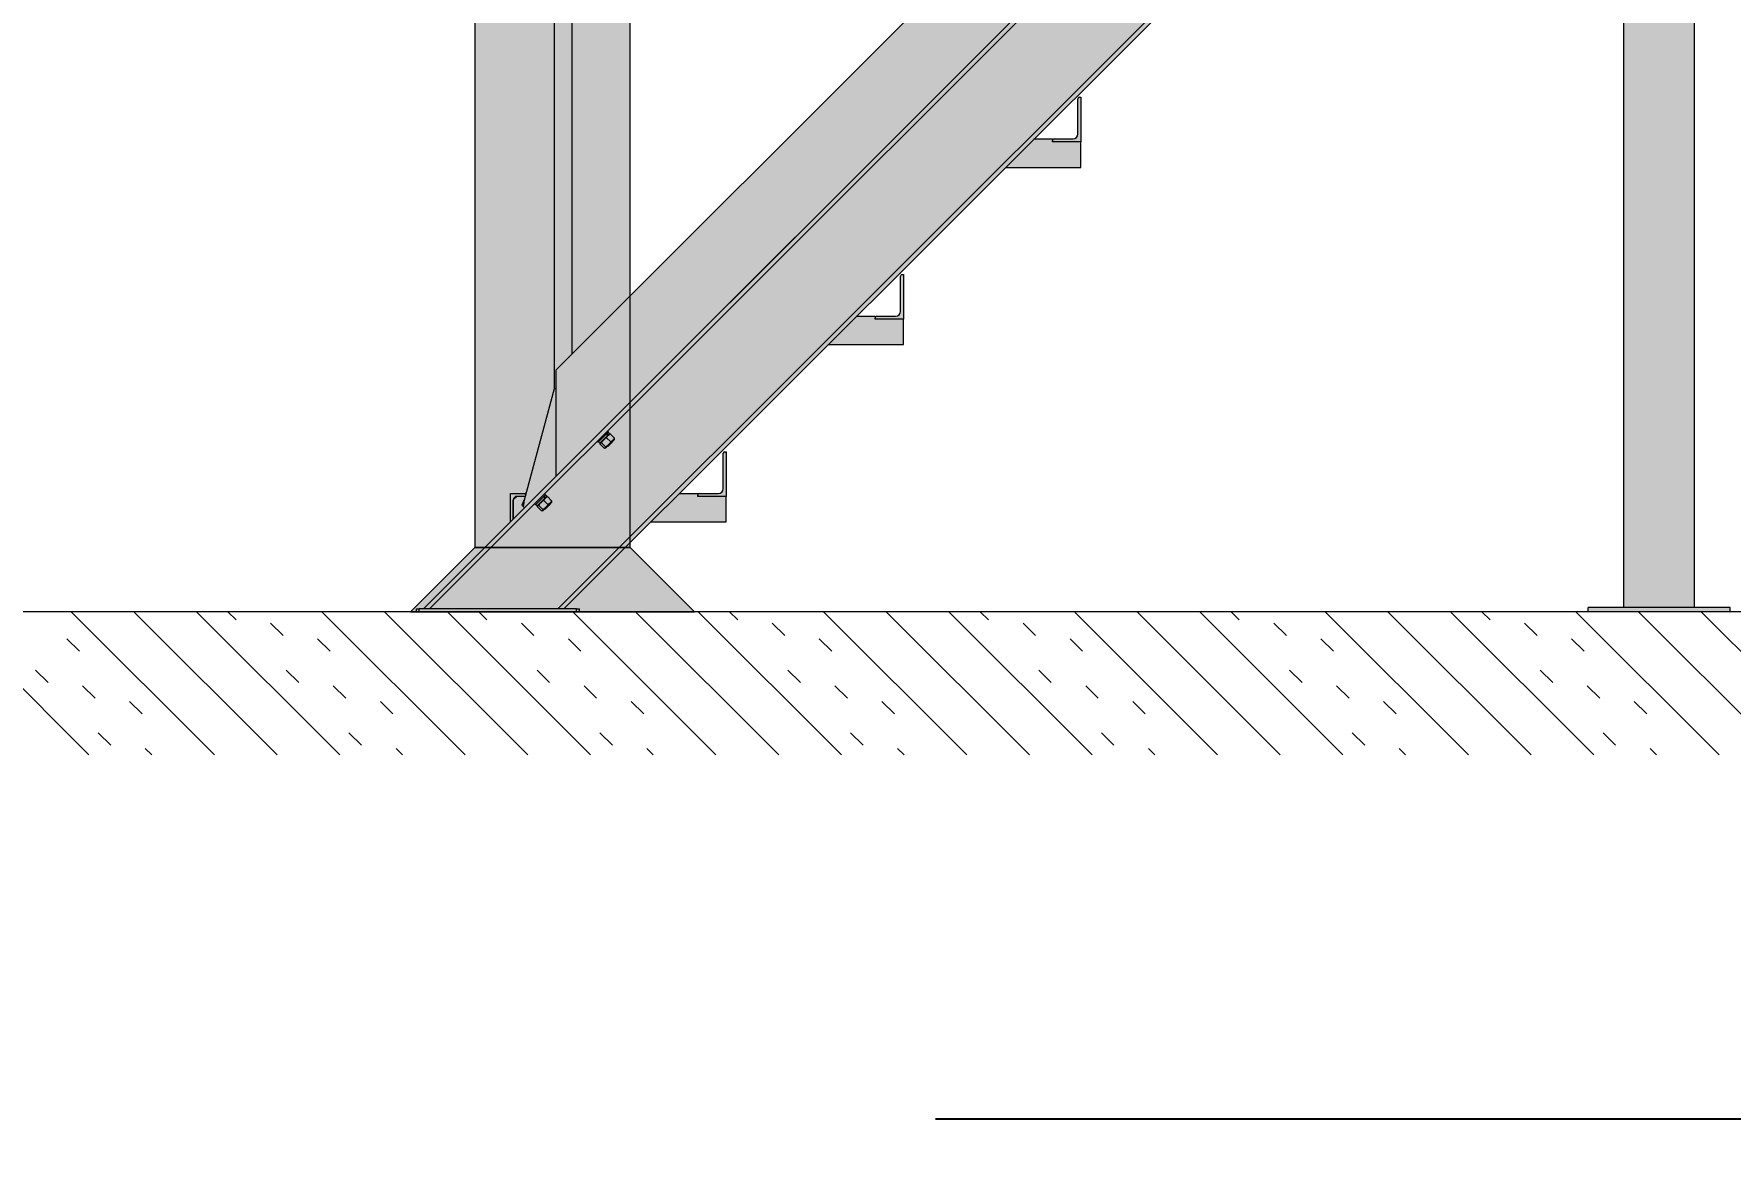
# Model space of a CAD drawing. Header units: millimetres. Extents: x 0 to 1680, y 0 to 594.
# Drawn here: x 1154.27 to 1202.09, y 59.92 to 91.85 of the extents above; entities that cross this region are included whole.
import ezdxf

# ---------------------------------------------------------------- set-up
doc = ezdxf.new("R2010")
doc.units = ezdxf.units.MM
for name, pattern in [('K5LT32798', [0]), ('K5LT32801', [0]), ('K5LT32802', [0]), ('K5LT32803', [0]), ('K5LT_THIN', [0])]:
    doc.linetypes.add(name, pattern=pattern)
doc.layers.add('Системный слой', color=7, linetype='Continuous')
doc.styles.add('KDIMTEXTSTYLE', font='GOST_AU.SHX', dxfattribs={"width": 0.96, "oblique": 15, "height": 5})
doc.dimstyles.new('KDIMSTYLE (0.02)', dxfattribs={"dimtxt": 5, "dimasz": 1, "dimexe": 2, "dimexo": 0, "dimgap": 1, "dimtad": 1, "dimlfac": 50, "dimtxsty": 'KDIMTEXTSTYLE', "dimsah": 1, "dimcen": 0, "dimdle": 1, "dimadec": 0, "dimazin": 0, "dimtfac": 0.667, "dimtmove": 0, "dimatfit": 3, "dimfxl": 0, "dimtvp": 1, "dimtolj": 1, "dimtzin": 0, "dimarcsym": 0})

# ---------------------------------------------------------------- blocks, each defined once
blk = doc.blocks.new('U806')
at = {"layer": 'Системный слой', "color": 7, "linetype": 'K5LT32801', "lineweight": 18}
for p, q in [((1155.824, 71.515), (1151.786, 75.553)), ((1159.36, 71.515), (1155.322, 75.553)), ((1161.127, 71.515), (1157.089, 75.553)), ((1162.895, 71.515), (1158.857, 75.553)), ((1166.431, 71.515), (1162.393, 75.553)), ((1168.199, 71.515), (1164.16, 75.553)), ((1169.966, 71.515), (1165.928, 75.553)), ((1173.502, 71.515), (1169.464, 75.553)), ((1175.27, 71.515), (1171.231, 75.553)), ((1177.037, 71.515), (1172.999, 75.553)), ((1180.573, 71.515), (1176.535, 75.553)), ((1182.341, 71.515), (1178.303, 75.553)), ((1184.108, 71.515), (1180.07, 75.553)), ((1187.644, 71.515), (1183.606, 75.553)), ((1189.412, 71.515), (1185.374, 75.553)), ((1191.18, 71.515), (1187.141, 75.553)), ((1194.715, 71.515), (1190.677, 75.553)), ((1196.483, 71.515), (1192.445, 75.553)), ((1198.251, 71.515), (1194.212, 75.553)), ((1201.786, 71.515), (1197.748, 75.553)), ((1203.554, 71.515), (1199.516, 75.553)), ((1205.322, 71.515), (1201.283, 75.553))]:
    blk.add_line(p, q, dxfattribs=at)
at = {"layer": 'Системный слой', "color": 7, "linetype": 'K5LT32802', "lineweight": 18}
for p, q in [((1159.973, 75.321), (1159.741, 75.553)), ((1161.299, 74.879), (1160.945, 75.232)), ((1167.044, 75.321), (1166.812, 75.553)), ((1168.37, 74.879), (1168.017, 75.232)), ((1174.115, 75.321), (1173.883, 75.553)), ((1175.441, 74.879), (1175.088, 75.232)), ((1181.186, 75.321), (1180.954, 75.553)), ((1182.512, 74.879), (1182.159, 75.232)), ((1188.257, 75.321), (1188.025, 75.553)), ((1189.583, 74.879), (1189.23, 75.232)), ((1195.329, 75.321), (1195.096, 75.553)), ((1196.654, 74.879), (1196.301, 75.232)), ((1155.554, 74.437), (1155.2, 74.791)), ((1162.625, 74.437), (1162.271, 74.791)), ((1169.696, 74.437), (1169.342, 74.791)), ((1176.767, 74.437), (1176.413, 74.791)), ((1183.838, 74.437), (1183.484, 74.791)), ((1190.909, 74.437), (1190.556, 74.791)), ((1197.98, 74.437), (1197.627, 74.791)), ((1154.67, 73.553), (1154.316, 73.907)), ((1161.741, 73.553), (1161.387, 73.907)), ((1168.812, 73.553), (1168.458, 73.907)), ((1175.883, 73.553), (1175.53, 73.907)), ((1182.954, 73.553), (1182.601, 73.907)), ((1190.025, 73.553), (1189.672, 73.907)), ((1197.096, 73.553), (1196.743, 73.907)), ((1155.996, 73.111), (1155.642, 73.465)), ((1163.067, 73.111), (1162.713, 73.465)), ((1170.138, 73.111), (1169.784, 73.465)), ((1177.209, 73.111), (1176.855, 73.465)), ((1184.28, 73.111), (1183.926, 73.465)), ((1191.351, 73.111), (1190.998, 73.465)), ((1198.422, 73.111), (1198.069, 73.465)), ((1157.322, 72.669), (1156.968, 73.023)), ((1164.393, 72.669), (1164.039, 73.023)), ((1171.464, 72.669), (1171.11, 73.023)), ((1178.535, 72.669), (1178.181, 73.023)), ((1185.606, 72.669), (1185.252, 73.023)), ((1192.677, 72.669), (1192.323, 73.023)), ((1199.748, 72.669), (1199.394, 73.023)), ((1156.438, 71.785), (1156.084, 72.139)), ((1163.509, 71.785), (1163.155, 72.139)), ((1170.58, 71.785), (1170.226, 72.139)), ((1177.651, 71.785), (1177.297, 72.139)), ((1184.722, 71.785), (1184.368, 72.139)), ((1191.793, 71.785), (1191.439, 72.139)), ((1198.864, 71.785), (1198.511, 72.139)), ((1157.592, 71.515), (1157.41, 71.697)), ((1164.663, 71.515), (1164.481, 71.697)), ((1171.734, 71.515), (1171.552, 71.697)), ((1178.805, 71.515), (1178.623, 71.697)), ((1185.876, 71.515), (1185.694, 71.697)), ((1192.947, 71.515), (1192.765, 71.697)), ((1200.018, 71.515), (1199.836, 71.697))]:
    blk.add_line(p, q, dxfattribs=at)
blk = doc.blocks.new('U820')
at = {"layer": 'Системный слой', "color": 7, "linetype": 'K5LT32803', "lineweight": 18}
for p, q in [((1165.894, 101.513), (1165.894, 100.135)), ((1171.894, 101.513), (1171.894, 100.135)), ((1165.894, 100.135), (1166.704, 99.724)), ((1168.974, 100.135), (1168.814, 100.135)), ((1171.894, 100.135), (1171.084, 99.724)), ((1166.704, 77.363), (1164.894, 75.553)), ((1171.084, 77.363), (1166.704, 77.363)), ((1172.894, 75.553), (1171.084, 77.363)), ((1164.894, 75.553), (1172.894, 75.553))]:
    blk.add_line(p, q, dxfattribs=at)
at = {"layer": 'Системный слой', "color": 7, "linetype": 'K5LT32798', "lineweight": 18}
for points in [[(1171.894, 101.513), (1165.894, 101.513), (1165.894, 101.673), (1171.894, 101.673)], [(1171.084, 101.513), (1166.704, 101.513), (1166.704, 77.363), (1171.084, 77.363)], [(1168.974, 99.724), (1168.814, 99.724), (1168.814, 101.513), (1168.974, 101.513)]]:
    blk.add_lwpolyline(points, close=True, dxfattribs=at)
blk = doc.blocks.new('U805')
at = {"layer": 'Системный слой', "true_color": 0xffffff}
h = blk.add_hatch(color=7, dxfattribs=at)
h.paths.add_polyline_path([(1171.084, 99.724), (1171.894, 100.135), (1171.894, 101.513), (1171.084, 101.513)])
h.paths.add_polyline_path([(1171.084, 101.513), (1168.974, 101.513), (1168.974, 99.724), (1168.814, 99.724), (1168.814, 101.513), (1166.704, 101.513), (1166.704, 77.363), (1171.084, 77.363)])
h.paths.add_polyline_path([(1168.843, 101.673), (1168.713, 101.673), (1167.494, 101.673), (1165.894, 101.673), (1165.894, 101.513), (1166.704, 101.513), (1168.814, 101.513), (1168.974, 101.513), (1171.084, 101.513), (1171.894, 101.513), (1171.894, 101.673)])
h.paths.add_polyline_path([(1168.974, 101.513), (1168.814, 101.513), (1168.814, 100.135), (1168.974, 100.135)])
h.paths.add_polyline_path([(1168.974, 100.135), (1168.814, 100.135), (1168.814, 99.724), (1168.974, 99.724)])
h.paths.add_polyline_path([(1165.894, 100.135), (1166.704, 99.724), (1166.704, 101.513), (1165.894, 101.513)])
h.paths.add_polyline_path([(1166.704, 77.363), (1164.894, 75.553), (1172.894, 75.553), (1171.084, 77.363)])
at = {"layer": 'Системный слой', "color": 7, "linetype": 'K5LT32798', "lineweight": 18}
blk.add_lwpolyline([(1615.935, 75.553), (904.335, 75.553)], dxfattribs=at)
at = {"layer": 'Системный слой'}
for name in ['U820', 'U806']:
    blk.add_blockref(name, (0, 0), dxfattribs=at)
blk = doc.blocks.new('U930')
at = {"layer": 'Системный слой', "true_color": 0xa0a0a0}
h = blk.add_hatch(color=253, dxfattribs=at)
h.paths.add_polyline_path([(1198.094, 75.553), (1202.094, 75.553), (1202.094, 75.673), (1198.094, 75.673)])
h.paths.add_polyline_path([(1199.094, 75.673), (1201.094, 75.673), (1201.094, 105.433), (1199.094, 105.433)])
h.paths.add_polyline_path([(1234.094, 75.553), (1238.094, 75.553), (1238.094, 75.673), (1234.094, 75.673)])
h.paths.add_polyline_path([(1237.094, 75.673), (1237.094, 105.433), (1235.094, 105.433), (1235.094, 75.673)])
h.paths.add_polyline_path([(1235.094, 105.433), (1238.094, 105.433), (1238.094, 105.553), (1234.094, 105.553), (1234.094, 105.433)])
h.paths.add_polyline_path([(1234.094, 105.553), (1238.094, 105.553), (1238.094, 108.353), (1237.274, 108.353), (1198.094, 108.353), (1198.094, 105.553)])
h.paths.add_polyline_path([(1199.094, 105.433), (1202.094, 105.433), (1202.094, 105.553), (1198.094, 105.553), (1198.094, 105.433)])
h.paths.add_polyline_path([(1196.668, 103.088), (1198.788, 103.088), (1198.788, 103.808), (1197.988, 103.808), (1197.988, 103.842), (1197.988, 103.888), (1197.468, 103.888)])
h.paths.add_polyline_path([(1197.988, 103.808), (1198.788, 103.808), (1198.788, 105.068), (1198.754, 105.068), (1198.72, 105.052), (1198.708, 105.022), (1198.708, 104.028), (1198.692, 103.963), (1198.649, 103.913), (1198.587, 103.889), (1198.568, 103.888), (1198.034, 103.888), (1198, 103.872), (1197.988, 103.842)])
h.paths.add_polyline_path([(1197.705, 103.955), (1198.023, 104.273), (1198.073, 104.345), (1198.093, 104.43), (1198.094, 104.443), (1198.094, 105.433), (1198.094, 105.553), (1198.094, 108.353), (1197.974, 108.353), (1197.974, 104.563), (1197.974, 104.393), (1197.943, 104.362), (1197.939, 104.358), (1197.62, 104.04)])
h.paths.add_polyline_path([(1197.468, 103.888), (1197.943, 104.362), (1197.971, 104.417), (1197.974, 104.443), (1197.974, 104.563), (1169.044, 75.633), (1169.213, 75.633)])
h.paths.add_polyline_path([(1197.974, 104.563), (1197.974, 108.183), (1197.069, 107.278), (1197.097, 107.25), (1197.091, 107.244), (1197.127, 107.209), (1197.105, 107.188), (1197.133, 107.195), (1197.151, 107.196), (1197.267, 107.081), (1197.265, 107.062), (1197.258, 107.035), (1197.214, 106.99), (1197.214, 106.971), (1197.196, 106.953), (1197.093, 106.85), (1197.074, 106.85), (1197.029, 106.806), (1197.002, 106.799), (1196.983, 106.797), (1196.868, 106.913), (1196.869, 106.931), (1196.876, 106.959), (1196.855, 106.937), (1196.82, 106.973), (1196.814, 106.967), (1196.786, 106.995), (1184.638, 94.847), (1184.666, 94.819), (1184.66, 94.813), (1184.696, 94.778), (1184.674, 94.757), (1184.702, 94.764), (1184.721, 94.766), (1184.836, 94.65), (1184.834, 94.631), (1184.827, 94.604), (1184.783, 94.56), (1184.783, 94.54), (1184.765, 94.522), (1184.662, 94.42), (1184.643, 94.42), (1184.598, 94.375), (1184.571, 94.368), (1184.552, 94.366), (1184.437, 94.482), (1184.438, 94.501), (1184.445, 94.528), (1184.424, 94.507), (1184.389, 94.542), (1184.383, 94.536), (1184.355, 94.564), (1182.87, 93.08), (1182.898, 93.051), (1182.893, 93.046), (1182.928, 93.01), (1182.907, 92.989), (1182.934, 92.996), (1182.953, 92.998), (1183.068, 92.882), (1183.067, 92.863), (1183.059, 92.836), (1183.015, 92.792), (1183.015, 92.772), (1182.997, 92.754), (1182.895, 92.652), (1182.875, 92.652), (1182.83, 92.607), (1182.803, 92.6), (1182.784, 92.599), (1182.669, 92.714), (1182.67, 92.733), (1182.678, 92.76), (1182.656, 92.739), (1182.621, 92.774), (1182.615, 92.768), (1182.587, 92.797), (1170.439, 80.649), (1170.467, 80.62), (1170.462, 80.615), (1170.497, 80.579), (1170.476, 80.558), (1170.503, 80.565), (1170.522, 80.567), (1170.637, 80.452), (1170.636, 80.433), (1170.628, 80.405), (1170.584, 80.361), (1170.584, 80.341), (1170.566, 80.323), (1170.464, 80.221), (1170.444, 80.221), (1170.399, 80.176), (1170.372, 80.169), (1170.353, 80.168), (1170.238, 80.283), (1170.239, 80.302), (1170.247, 80.329), (1170.225, 80.308), (1170.19, 80.343), (1170.184, 80.337), (1170.156, 80.366), (1168.671, 78.881), (1168.699, 78.853), (1168.694, 78.847), (1168.729, 78.812), (1168.708, 78.79), (1168.735, 78.798), (1168.754, 78.799), (1168.869, 78.684), (1168.868, 78.665), (1168.861, 78.638), (1168.816, 78.593), (1168.816, 78.573), (1168.799, 78.556), (1168.696, 78.453), (1168.676, 78.453), (1168.632, 78.409), (1168.604, 78.401), (1168.585, 78.4), (1168.47, 78.515), (1168.472, 78.534), (1168.479, 78.561), (1168.458, 78.54), (1168.422, 78.575), (1168.417, 78.57), (1168.388, 78.598), (1165.423, 75.633), (1169.044, 75.633)])
h.paths.add_polyline_path([(1196.786, 106.995), (1197.974, 108.183), (1197.974, 108.353), (1197.959, 108.339), (1168.996, 79.376), (1165.254, 75.633), (1165.423, 75.633)])
h.paths.add_polyline_path([(1168.996, 79.376), (1197.959, 108.339), (1197.959, 111.337), (1168.996, 82.374)])
h.paths.add_polyline_path([(1198.014, 108.513), (1198.014, 110.133), (1198.014, 111.353), (1197.974, 111.353), (1197.974, 108.353), (1198.014, 108.353)])
h.paths.add_polyline_path([(1198.094, 108.375), (1198.094, 110.133), (1198.014, 110.133), (1198.014, 108.513), (1198.029, 108.444), (1198.074, 108.388)])
h.paths.add_polyline_path([(1198.094, 108.353), (1237.274, 108.353), (1237.274, 111.353), (1198.094, 111.353)])
h.paths.add_polyline_path([(1198.094, 125.533), (1198.094, 111.353), (1198.594, 111.353), (1198.594, 120.693), (1198.594, 120.773), (1198.594, 121.113), (1198.594, 121.193), (1198.594, 125.453), (1198.594, 125.653), (1198.594, 132.853), (1198.514, 132.933), (1198.174, 133.273), (1198.094, 133.353)])
h.paths.add_polyline_path([(1198.894, 111.353), (1198.894, 120.693), (1198.594, 120.693), (1198.594, 111.353)])
h.paths.add_polyline_path([(1198.594, 125.453), (1198.594, 121.193), (1198.894, 121.193), (1198.894, 125.453), (1198.894, 125.481), (1198.873, 125.445), (1198.71, 125.445), (1198.684, 125.491), (1198.684, 125.461), (1198.634, 125.461), (1198.634, 125.453)])
h.paths.add_polyline_path([(1198.594, 132.853), (1198.594, 125.853), (1198.634, 125.853), (1198.634, 125.845), (1198.684, 125.845), (1198.684, 125.815), (1198.71, 125.861), (1198.873, 125.861), (1198.894, 125.825), (1198.894, 132.853)])
h.paths.add_polyline_path([(1217.934, 111.353), (1217.934, 120.693), (1217.934, 120.773), (1217.934, 121.113), (1217.934, 121.193), (1217.934, 132.853), (1217.434, 132.853), (1217.434, 121.193), (1217.434, 121.113), (1217.434, 120.773), (1217.434, 120.693), (1217.434, 111.353)])
h.paths.add_polyline_path([(1238.094, 108.513), (1238.094, 110.133), (1238.094, 114.253), (1238.094, 114.453), (1238.094, 114.536), (1238.094, 118.433), (1238.094, 118.773), (1238.094, 125.453), (1238.094, 125.653), (1238.094, 125.736), (1238.094, 127.742), (1238.094, 128.433), (1238.094, 128.773), (1238.094, 132.933), (1238.094, 133.273), (1238.078, 133.321), (1238.037, 133.349), (1238.014, 133.353), (1237.374, 133.353), (1237.326, 133.337), (1237.297, 133.297), (1237.294, 133.273), (1237.294, 128.773), (1237.294, 128.433), (1237.294, 128.117), (1237.294, 118.773), (1237.294, 118.433), (1237.294, 108.433), (1237.374, 108.433), (1238.014, 108.433), (1238.061, 108.449), (1238.09, 108.489)])
h.paths.add_polyline_path([(1238.014, 108.353), (1238.083, 108.369), (1238.139, 108.413), (1238.17, 108.477), (1238.174, 108.513), (1238.174, 110.133), (1238.094, 110.133), (1238.094, 108.513), (1238.078, 108.466), (1238.037, 108.437), (1238.014, 108.433), (1237.374, 108.433), (1237.294, 108.433), (1237.294, 108.353)])
h.paths.add_polyline_path([(1238.174, 108.513), (1238.174, 108.353), (1238.214, 108.353), (1238.214, 111.353), (1238.174, 111.353), (1238.174, 110.133)])
h.paths.add_polyline_path([(1236.774, 132.853), (1236.774, 125.853), (1236.774, 125.453), (1236.774, 121.193), (1236.774, 121.113), (1236.774, 120.773), (1236.774, 120.693), (1236.774, 114.653), (1236.774, 114.253), (1236.774, 111.353), (1237.274, 111.353), (1237.274, 133.353), (1237.194, 133.273), (1236.854, 132.933)])
h.paths.add_polyline_path([(1167.788, 78.708), (1167.788, 78.168), (1168.105, 78.485), (1168.066, 78.524), (1168.029, 78.561), (1168.039, 78.58), (1168.039, 78.58), (1168.04, 78.581), (1168.04, 78.583), (1168.042, 78.586), (1168.045, 78.592), (1168.048, 78.599), (1168.048, 78.599), (1168.049, 78.6), (1168.05, 78.602), (1168.051, 78.605), (1168.054, 78.611), (1168.057, 78.618), (1168.057, 78.618), (1168.058, 78.619), (1168.058, 78.621), (1168.06, 78.624), (1168.063, 78.631), (1168.066, 78.637), (1168.066, 78.638), (1168.066, 78.639), (1168.067, 78.64), (1168.069, 78.644), (1168.072, 78.651), (1168.074, 78.657), (1168.074, 78.658), (1168.075, 78.658), (1168.076, 78.66), (1168.077, 78.664), (1168.08, 78.671), (1168.083, 78.677), (1168.083, 78.677), (1168.083, 78.678), (1168.084, 78.68), (1168.086, 78.684), (1168.089, 78.691), (1168.091, 78.697), (1168.121, 78.808), (1167.888, 78.808)])
h.paths.add_polyline_path([(1167.708, 78.888), (1167.708, 78.088), (1167.788, 78.168), (1167.788, 78.708), (1167.804, 78.761), (1167.846, 78.798), (1167.888, 78.808), (1168.121, 78.808), (1168.133, 78.852), (1168.127, 78.858), (1168.128, 78.877), (1168.131, 78.888)])
h.paths.add_polyline_path([(1168.105, 78.485), (1168.996, 79.376), (1168.996, 81.837), (1168.94, 81.837), (1168.091, 78.697), (1168.09, 78.684), (1168.089, 78.677), (1168.088, 78.671), (1168.088, 78.67), (1168.088, 78.669), (1168.088, 78.667), (1168.087, 78.662), (1168.086, 78.653), (1168.086, 78.645), (1168.086, 78.645), (1168.085, 78.644), (1168.085, 78.641), (1168.085, 78.637), (1168.084, 78.628), (1168.083, 78.62), (1168.083, 78.619), (1168.083, 78.618), (1168.082, 78.616), (1168.082, 78.612), (1168.081, 78.603), (1168.079, 78.595), (1168.079, 78.595), (1168.079, 78.593), (1168.079, 78.591), (1168.078, 78.587), (1168.077, 78.579), (1168.076, 78.571), (1168.076, 78.57), (1168.075, 78.569), (1168.075, 78.567), (1168.074, 78.563), (1168.073, 78.555), (1168.071, 78.547), (1168.071, 78.546), (1168.071, 78.545), (1168.071, 78.543), (1168.07, 78.539), (1168.068, 78.532), (1168.066, 78.524)])
h.paths.add_polyline_path([(1171.668, 78.088), (1173.788, 78.088), (1173.788, 78.808), (1172.988, 78.808), (1172.988, 78.842), (1172.988, 78.888), (1172.468, 78.888)])
h.paths.add_polyline_path([(1172.988, 78.808), (1173.788, 78.808), (1173.788, 80.068), (1173.754, 80.068), (1173.72, 80.052), (1173.708, 80.022), (1173.708, 79.028), (1173.692, 78.963), (1173.649, 78.913), (1173.587, 78.889), (1173.568, 78.888), (1173.034, 78.888), (1173, 78.872), (1172.988, 78.842)])
h.paths.add_polyline_path([(1178.788, 83.808), (1177.988, 83.808), (1177.988, 83.842), (1177.988, 83.888), (1177.468, 83.888), (1176.668, 83.088), (1178.788, 83.088)])
h.paths.add_polyline_path([(1178.708, 84.028), (1178.692, 83.963), (1178.649, 83.913), (1178.587, 83.889), (1178.568, 83.888), (1178.034, 83.888), (1178, 83.872), (1177.988, 83.842), (1177.988, 83.808), (1178.788, 83.808), (1178.788, 85.068), (1178.754, 85.068), (1178.72, 85.052), (1178.708, 85.022)])
h.paths.add_polyline_path([(1181.668, 88.088), (1183.788, 88.088), (1183.788, 88.808), (1182.988, 88.808), (1182.988, 88.842), (1182.988, 88.888), (1182.468, 88.888)])
h.paths.add_polyline_path([(1182.988, 88.808), (1183.788, 88.808), (1183.788, 90.068), (1183.754, 90.068), (1183.72, 90.052), (1183.708, 90.022), (1183.708, 89.028), (1183.692, 88.963), (1183.649, 88.913), (1183.587, 88.889), (1183.568, 88.888), (1183.034, 88.888), (1183, 88.872), (1182.988, 88.842)])
h.paths.add_polyline_path([(1186.668, 93.088), (1188.788, 93.088), (1188.788, 93.808), (1187.988, 93.808), (1187.988, 93.842), (1187.988, 93.888), (1187.468, 93.888)])
h.paths.add_polyline_path([(1188.708, 94.028), (1188.692, 93.963), (1188.649, 93.913), (1188.587, 93.889), (1188.568, 93.888), (1188.034, 93.888), (1188, 93.872), (1187.988, 93.842), (1187.988, 93.808), (1188.788, 93.808), (1188.788, 95.068), (1188.754, 95.068), (1188.72, 95.052), (1188.708, 95.022)])
h.paths.add_polyline_path([(1191.668, 98.088), (1193.788, 98.088), (1193.788, 98.808), (1192.988, 98.808), (1192.988, 98.842), (1192.988, 98.888), (1192.468, 98.888)])
h.paths.add_polyline_path([(1193.708, 99.028), (1193.692, 98.963), (1193.649, 98.913), (1193.587, 98.889), (1193.568, 98.888), (1193.034, 98.888), (1193, 98.872), (1192.988, 98.842), (1192.988, 98.808), (1193.788, 98.808), (1193.788, 100.068), (1193.754, 100.068), (1193.72, 100.052), (1193.708, 100.022)])
h.paths.add_polyline_path([(1183.205, 117.897), (1183.205, 96.582), (1183.705, 97.082), (1183.705, 106.942), (1183.705, 107.027), (1183.705, 107.564), (1183.705, 107.649), (1183.705, 118.397), (1183.645, 118.337), (1183.265, 117.957)])
h.paths.add_polyline_path([(1169.44, 82.817), (1169.44, 92.677), (1169.44, 92.762), (1169.44, 93.3), (1169.44, 93.384), (1169.44, 104.132), (1169.38, 104.072), (1169, 103.692), (1168.94, 103.632), (1168.94, 81.837), (1168.996, 81.837), (1168.996, 82.374)])
h.paths.add_polyline_path([(1197.459, 120.697), (1197.459, 110.837), (1197.959, 111.337), (1197.959, 132.639), (1197.959, 132.652), (1197.899, 132.592), (1197.519, 132.212), (1197.459, 132.152), (1197.459, 125.853), (1197.459, 125.453), (1197.459, 121.404), (1197.465, 121.409), (1197.465, 121.325), (1197.465, 120.787), (1197.465, 120.702)])
at = {"layer": 'Системный слой', "color": 7, "linetype": 'K5LT32803', "lineweight": 18}
for p, q in [((1168.996, 82.374), (1197.959, 111.337)), ((1165.254, 75.633), (1197.974, 108.353)), ((1165.423, 75.633), (1197.974, 108.183)), ((1197.959, 108.339), (1168.996, 79.376)), ((1199.094, 75.673), (1199.094, 105.433)), ((1201.094, 75.673), (1201.094, 105.433)), ((1169.044, 75.633), (1197.974, 104.563)), ((1169.213, 75.633), (1197.974, 104.393)), ((1168.94, 103.632), (1168.94, 81.837)), ((1169.44, 92.677), (1169.44, 82.817)), ((1183.708, 89.028), (1183.708, 90.022)), ((1183.754, 90.068), (1183.788, 90.068)), ((1183.788, 90.068), (1183.788, 88.808)), ((1182.468, 88.888), (1182.988, 88.888)), ((1182.988, 88.888), (1182.988, 88.808)), ((1182.988, 88.808), (1182.988, 88.842)), ((1183.788, 88.808), (1182.988, 88.808)), ((1183.788, 88.808), (1182.988, 88.808)), ((1183.034, 88.888), (1183.568, 88.888)), ((1183.788, 88.088), (1183.788, 88.808)), ((1181.668, 88.088), (1183.788, 88.088)), ((1178.708, 84.028), (1178.708, 85.022)), ((1178.754, 85.068), (1178.788, 85.068)), ((1178.788, 85.068), (1178.788, 83.808)), ((1177.468, 83.888), (1177.988, 83.888)), ((1177.988, 83.888), (1177.988, 83.808)), ((1177.988, 83.808), (1177.988, 83.842)), ((1178.788, 83.808), (1177.988, 83.808)), ((1178.788, 83.808), (1177.988, 83.808)), ((1178.034, 83.888), (1178.568, 83.888)), ((1178.788, 83.088), (1178.788, 83.808)), ((1176.668, 83.088), (1178.788, 83.088)), ((1168.996, 79.376), (1168.996, 82.374)), ((1168.94, 81.837), (1168.091, 78.697)), ((1168.996, 81.837), (1168.94, 81.837)), ((1170.156, 80.366), (1170.184, 80.337)), ((1170.184, 80.337), (1170.426, 80.579)), ((1170.19, 80.343), (1170.225, 80.308)), ((1170.225, 80.308), (1170.442, 80.525)), ((1170.628, 80.405), (1170.399, 80.176)), ((1170.418, 80.463), (1170.533, 80.348)), ((1170.426, 80.579), (1170.467, 80.62)), ((1170.439, 80.649), (1170.467, 80.62)), ((1170.447, 80.529), (1170.442, 80.525)), ((1170.462, 80.544), (1170.447, 80.529)), ((1170.462, 80.615), (1170.497, 80.579)), ((1170.462, 80.544), (1170.497, 80.579)), ((1170.476, 80.558), (1170.503, 80.565)), ((1170.522, 80.567), (1170.637, 80.452)), ((1170.566, 80.323), (1170.584, 80.341)), ((1170.584, 80.361), (1170.584, 80.341)), ((1170.636, 80.433), (1170.628, 80.405)), ((1170.238, 80.283), (1170.353, 80.168)), ((1170.247, 80.329), (1170.239, 80.302)), ((1170.276, 80.321), (1170.391, 80.206)), ((1170.372, 80.169), (1170.399, 80.176)), ((1170.444, 80.221), (1170.464, 80.221)), ((1170.464, 80.221), (1170.566, 80.323)), ((1173.708, 79.028), (1173.708, 80.022)), ((1173.754, 80.068), (1173.788, 80.068)), ((1173.788, 80.068), (1173.788, 78.808)), ((1168.133, 78.894), (1168.149, 78.91)), ((1167.708, 78.088), (1167.708, 78.888)), ((1167.708, 78.888), (1168.131, 78.888)), ((1167.888, 78.808), (1167.788, 78.708)), ((1167.788, 78.708), (1167.788, 78.168)), ((1167.788, 78.168), (1167.788, 78.708)), ((1168.121, 78.808), (1167.888, 78.808)), ((1168.121, 78.808), (1167.888, 78.808)), ((1168.066, 78.524), (1168.029, 78.561)), ((1168.066, 78.524), (1168.105, 78.485)), ((1168.133, 78.852), (1168.127, 78.858)), ((1168.128, 78.877), (1168.133, 78.894)), ((1168.388, 78.598), (1168.417, 78.57)), ((1168.417, 78.57), (1168.658, 78.811)), ((1168.422, 78.575), (1168.458, 78.54)), ((1168.458, 78.54), (1168.675, 78.757)), ((1168.47, 78.515), (1168.585, 78.4)), ((1168.479, 78.561), (1168.472, 78.534)), ((1168.508, 78.553), (1168.623, 78.438)), ((1168.861, 78.638), (1168.632, 78.409)), ((1168.65, 78.695), (1168.765, 78.58)), ((1168.658, 78.811), (1168.699, 78.853)), ((1168.671, 78.881), (1168.699, 78.853)), ((1168.679, 78.761), (1168.675, 78.757)), ((1168.676, 78.453), (1168.696, 78.453)), ((1168.694, 78.776), (1168.679, 78.761)), ((1168.694, 78.847), (1168.729, 78.812)), ((1168.694, 78.776), (1168.729, 78.812)), ((1168.696, 78.453), (1168.799, 78.556)), ((1168.708, 78.79), (1168.735, 78.798)), ((1168.754, 78.799), (1168.869, 78.684)), ((1168.799, 78.556), (1168.816, 78.573)), ((1168.816, 78.593), (1168.816, 78.573)), ((1168.868, 78.665), (1168.861, 78.638)), ((1172.468, 78.888), (1172.988, 78.888)), ((1172.988, 78.888), (1172.988, 78.808)), ((1172.988, 78.808), (1172.988, 78.842)), ((1173.788, 78.808), (1172.988, 78.808)), ((1173.788, 78.808), (1172.988, 78.808)), ((1173.034, 78.888), (1173.568, 78.888)), ((1173.788, 78.088), (1173.788, 78.808)), ((1168.604, 78.401), (1168.632, 78.409)), ((1171.668, 78.088), (1173.788, 78.088)), ((1165.054, 75.633), (1165.134, 75.633)), ((1165.054, 75.553), (1165.054, 75.633)), ((1169.574, 75.633), (1165.134, 75.633)), ((1165.134, 75.553), (1165.134, 75.633)), ((1169.574, 75.553), (1169.574, 75.633)), ((1169.574, 75.633), (1169.654, 75.633)), ((1169.654, 75.553), (1169.654, 75.633)), ((1202.094, 75.673), (1198.094, 75.673)), ((1198.094, 75.553), (1198.094, 75.673)), ((1202.094, 75.553), (1202.094, 75.673)), ((1165.134, 75.553), (1165.054, 75.553)), ((1169.574, 75.553), (1165.134, 75.553)), ((1169.654, 75.553), (1169.574, 75.553)), ((1202.094, 75.553), (1198.094, 75.553))]:
    blk.add_line(p, q, dxfattribs=at)
for centre, radius, start, end in [((1183.754, 90.022), 0.046, 90, 180), ((1183.568, 89.028), 0.14, 270, 0), ((1183.034, 88.842), 0.046, 90, 180), ((1178.754, 85.022), 0.046, 90, 180), ((1178.034, 83.842), 0.046, 90, 180), ((1178.568, 84.028), 0.14, 270, 0), ((1173.754, 80.022), 0.046, 90, 180), ((1173.568, 79.028), 0.14, 270, 0), ((1167.888, 78.708), 0.1, 90, 180), ((1173.034, 78.842), 0.046, 90, 180)]:
    blk.add_arc(centre, radius, start, end, dxfattribs=at)
for centre, start_param, end_param in [((1170.307, 80.497), 1.491756, 1.587026), ((1170.38, 80.425), -4.596911, -4.501641), ((1168.54, 78.73), 1.491756, 1.587026), ((1168.612, 78.657), -4.596911, -4.501641)]:
    blk.add_ellipse(centre, major_axis=(0.27, -0.474), ratio=0.240393, start_param=start_param, end_param=end_param, dxfattribs=at)
for points, knots in [([(1170.276, 80.321), (1170.281, 80.33), (1170.29, 80.345), (1170.302, 80.364), (1170.311, 80.376), (1170.319, 80.385), (1170.327, 80.394), (1170.334, 80.402), (1170.343, 80.41), (1170.352, 80.418), (1170.362, 80.427), (1170.374, 80.436), (1170.393, 80.449), (1170.408, 80.458), (1170.418, 80.463)], [0, 0, 0, 0, 0.153266, 0.25874, 0.32264, 0.38205, 0.436164, 0.49224, 0.549684, 0.607523, 0.664985, 0.750267, 0.83432, 1, 1, 1, 1]), ([(1170.533, 80.348), (1170.528, 80.338), (1170.519, 80.323), (1170.507, 80.305), (1170.498, 80.292), (1170.49, 80.283), (1170.483, 80.274), (1170.475, 80.266), (1170.466, 80.258), (1170.458, 80.25), (1170.447, 80.242), (1170.435, 80.232), (1170.416, 80.22), (1170.401, 80.211), (1170.391, 80.206)], [0, 0, 0, 0, 0.153266, 0.25874, 0.32264, 0.38205, 0.436164, 0.49224, 0.549684, 0.607523, 0.664985, 0.750267, 0.83432, 1, 1, 1, 1]), ([(1170.418, 80.463), (1170.421, 80.471), (1170.427, 80.483), (1170.435, 80.497), (1170.441, 80.506), (1170.447, 80.513), (1170.452, 80.519), (1170.458, 80.525), (1170.464, 80.531), (1170.47, 80.537), (1170.478, 80.543), (1170.489, 80.55), (1170.504, 80.559), (1170.515, 80.564), (1170.522, 80.567)], [0, 0, 0, 0, 0.173201, 0.25874, 0.32264, 0.38205, 0.436164, 0.49224, 0.549684, 0.607523, 0.664985, 0.750267, 0.862117, 1, 1, 1, 1]), ([(1170.522, 80.567), (1170.517, 80.567), (1170.511, 80.567), (1170.505, 80.566), (1170.503, 80.565)], [0, 0, 0, 0, 0.640083, 1, 1, 1, 1]), ([(1170.637, 80.452), (1170.634, 80.443), (1170.628, 80.431), (1170.62, 80.417), (1170.614, 80.409), (1170.609, 80.401), (1170.603, 80.395), (1170.597, 80.389), (1170.591, 80.383), (1170.585, 80.377), (1170.577, 80.371), (1170.566, 80.364), (1170.551, 80.356), (1170.54, 80.35), (1170.533, 80.348)], [0, 0, 0, 0, 0.173201, 0.25874, 0.32264, 0.38205, 0.436164, 0.49224, 0.549684, 0.607523, 0.664985, 0.750267, 0.862117, 1, 1, 1, 1]), ([(1170.636, 80.433), (1170.636, 80.435), (1170.637, 80.44), (1170.637, 80.447), (1170.637, 80.452)], [0, 0, 0, 0, 0.387713, 1, 1, 1, 1]), ([(1170.238, 80.283), (1170.238, 80.287), (1170.238, 80.294), (1170.239, 80.3), (1170.239, 80.302)], [0, 0, 0, 0, 0.640083, 1, 1, 1, 1]), ([(1170.239, 80.302), (1170.24, 80.304), (1170.241, 80.306), (1170.242, 80.309), (1170.244, 80.312), (1170.246, 80.314), (1170.249, 80.316), (1170.252, 80.318), (1170.256, 80.319), (1170.264, 80.321), (1170.271, 80.321), (1170.276, 80.321)], [0, 0, 0, 0, 0.117113, 0.189295, 0.265082, 0.343002, 0.422324, 0.501412, 0.618846, 0.734614, 1, 1, 1, 1]), ([(1170.372, 80.169), (1170.37, 80.168), (1170.364, 80.167), (1170.358, 80.167), (1170.353, 80.168)], [0, 0, 0, 0, 0.387713, 1, 1, 1, 1]), ([(1170.391, 80.206), (1170.392, 80.201), (1170.391, 80.195), (1170.39, 80.188), (1170.389, 80.184), (1170.388, 80.181), (1170.386, 80.178), (1170.384, 80.175), (1170.382, 80.173), (1170.379, 80.172), (1170.376, 80.17), (1170.373, 80.169), (1170.372, 80.169)], [0, 0, 0, 0, 0.237454, 0.354726, 0.442331, 0.52378, 0.597969, 0.674848, 0.753602, 0.832898, 0.911677, 1, 1, 1, 1]), ([(1168.127, 78.858), (1168.127, 78.864), (1168.127, 78.871), (1168.128, 78.876), (1168.128, 78.877)], [0, 0, 0, 0, 0.815904, 1, 1, 1, 1]), ([(1168.128, 78.877), (1168.129, 78.879), (1168.13, 78.882), (1168.132, 78.885), (1168.134, 78.888), (1168.136, 78.89), (1168.14, 78.892), (1168.142, 78.894), (1168.144, 78.894)], [0, 0, 0, 0, 0.212508, 0.356854, 0.498884, 0.632647, 0.75925, 1, 1, 1, 1]), ([(1168.47, 78.515), (1168.47, 78.52), (1168.47, 78.526), (1168.471, 78.532), (1168.472, 78.534)], [0, 0, 0, 0, 0.640083, 1, 1, 1, 1]), ([(1168.472, 78.534), (1168.472, 78.536), (1168.473, 78.538), (1168.475, 78.542), (1168.476, 78.544), (1168.479, 78.546), (1168.481, 78.548), (1168.484, 78.55), (1168.489, 78.552), (1168.496, 78.553), (1168.503, 78.553), (1168.508, 78.553)], [0, 0, 0, 0, 0.117113, 0.189295, 0.265082, 0.343002, 0.422324, 0.501412, 0.618846, 0.734614, 1, 1, 1, 1]), ([(1168.508, 78.553), (1168.513, 78.562), (1168.522, 78.578), (1168.534, 78.596), (1168.544, 78.608), (1168.551, 78.618), (1168.559, 78.626), (1168.567, 78.635), (1168.575, 78.643), (1168.584, 78.65), (1168.594, 78.659), (1168.607, 78.668), (1168.626, 78.681), (1168.64, 78.69), (1168.65, 78.695)], [0, 0, 0, 0, 0.153266, 0.25874, 0.32264, 0.38205, 0.436164, 0.49224, 0.549684, 0.607523, 0.664985, 0.750267, 0.83432, 1, 1, 1, 1]), ([(1168.623, 78.438), (1168.624, 78.433), (1168.624, 78.427), (1168.622, 78.42), (1168.621, 78.416), (1168.62, 78.413), (1168.618, 78.41), (1168.616, 78.408), (1168.614, 78.406), (1168.611, 78.404), (1168.608, 78.402), (1168.606, 78.402), (1168.604, 78.401)], [0, 0, 0, 0, 0.237454, 0.354726, 0.442331, 0.52378, 0.597969, 0.674848, 0.753602, 0.832898, 0.911677, 1, 1, 1, 1]), ([(1168.765, 78.58), (1168.76, 78.571), (1168.752, 78.555), (1168.739, 78.537), (1168.73, 78.525), (1168.722, 78.515), (1168.715, 78.507), (1168.707, 78.498), (1168.699, 78.49), (1168.69, 78.483), (1168.679, 78.474), (1168.667, 78.465), (1168.648, 78.452), (1168.633, 78.443), (1168.623, 78.438)], [0, 0, 0, 0, 0.153266, 0.25874, 0.32264, 0.38205, 0.436164, 0.49224, 0.549684, 0.607523, 0.664985, 0.750267, 0.83432, 1, 1, 1, 1]), ([(1168.65, 78.695), (1168.654, 78.703), (1168.659, 78.715), (1168.668, 78.729), (1168.673, 78.738), (1168.679, 78.745), (1168.684, 78.752), (1168.69, 78.758), (1168.696, 78.764), (1168.703, 78.769), (1168.711, 78.775), (1168.721, 78.783), (1168.736, 78.791), (1168.748, 78.796), (1168.754, 78.799)], [0, 0, 0, 0, 0.173201, 0.25874, 0.32264, 0.38205, 0.436164, 0.49224, 0.549684, 0.607523, 0.664985, 0.750267, 0.862117, 1, 1, 1, 1]), ([(1168.754, 78.799), (1168.75, 78.799), (1168.743, 78.799), (1168.737, 78.798), (1168.735, 78.798)], [0, 0, 0, 0, 0.640083, 1, 1, 1, 1]), ([(1168.869, 78.684), (1168.866, 78.676), (1168.86, 78.664), (1168.852, 78.649), (1168.846, 78.641), (1168.841, 78.634), (1168.835, 78.627), (1168.83, 78.621), (1168.823, 78.615), (1168.817, 78.61), (1168.809, 78.603), (1168.798, 78.596), (1168.784, 78.588), (1168.772, 78.583), (1168.765, 78.58)], [0, 0, 0, 0, 0.173201, 0.25874, 0.32264, 0.38205, 0.436164, 0.49224, 0.549684, 0.607523, 0.664985, 0.750267, 0.862117, 1, 1, 1, 1]), ([(1168.868, 78.665), (1168.869, 78.667), (1168.87, 78.673), (1168.87, 78.679), (1168.869, 78.684)], [0, 0, 0, 0, 0.387713, 1, 1, 1, 1]), ([(1168.604, 78.401), (1168.602, 78.401), (1168.596, 78.4), (1168.59, 78.4), (1168.585, 78.4)], [0, 0, 0, 0, 0.387713, 1, 1, 1, 1])]:
    blk.add_open_spline(points, degree=3, knots=knots, dxfattribs=at)
for points in [[(1168.029, 78.561), (1168.033, 78.567), (1168.039, 78.58), (1168.048, 78.598), (1168.057, 78.618), (1168.066, 78.637), (1168.074, 78.657), (1168.083, 78.677), (1168.088, 78.69), (1168.091, 78.697)], [(1168.091, 78.697), (1168.09, 78.688), (1168.088, 78.671), (1168.086, 78.645), (1168.083, 78.62), (1168.08, 78.595), (1168.076, 78.571), (1168.072, 78.547), (1168.068, 78.531), (1168.066, 78.524)]]:
    blk.add_open_spline(points, degree=3, dxfattribs=at)
blk = doc.blocks.new('KDIMARROW_03')
at = {"layer": 'Системный слой', "color": 0, "linetype": 'K5LT_THIN', "lineweight": 13}
for p, q in [((-0.707, -0.707), (0.707, 0.707)), ((0, 0), (-1, 0)), ((0, 0), (1, 0))]:
    blk.add_line(p, q, dxfattribs=at)

msp = doc.modelspace()

# ---------------------------------------------------------------- block references
at = {"layer": 'Системный слой'}
for name in ['U930', 'U805']:
    msp.add_blockref(name, (0, 0), dxfattribs=at)

# ---------------------------------------------------------------- dimensions: what is measured, and where the dimension line sits
at = {"layer": 'Системный слой', "color": 7}
for base, p1, p2, location in [((1210.89369, 61.24807), (1042.89369, 106.75307), (1210.89369, 107.52944), (1126.89369, 61.24807)), ((1582.89369, 46.45622), (936.89369, 61.24807), (1582.89369, 61.24807), (1259.89369, 46.45622))]:
    msp.add_linear_dim(base=base, p1=p1, p2=p2, location=location, dimstyle='KDIMSTYLE (0.02)', override={"dimexo": 0, "dimpost": '\\H2.5;\\W0.965;\\Q0;<>', "dimblk1": 'KDIMARROW_03', "dimblk2": 'KDIMARROW_03', "dimse1": 0, "dimse2": 0, "dimclrt": 7, "dimtolj": 1}, dxfattribs=at).render()

doc.saveas('drawing.dxf')
